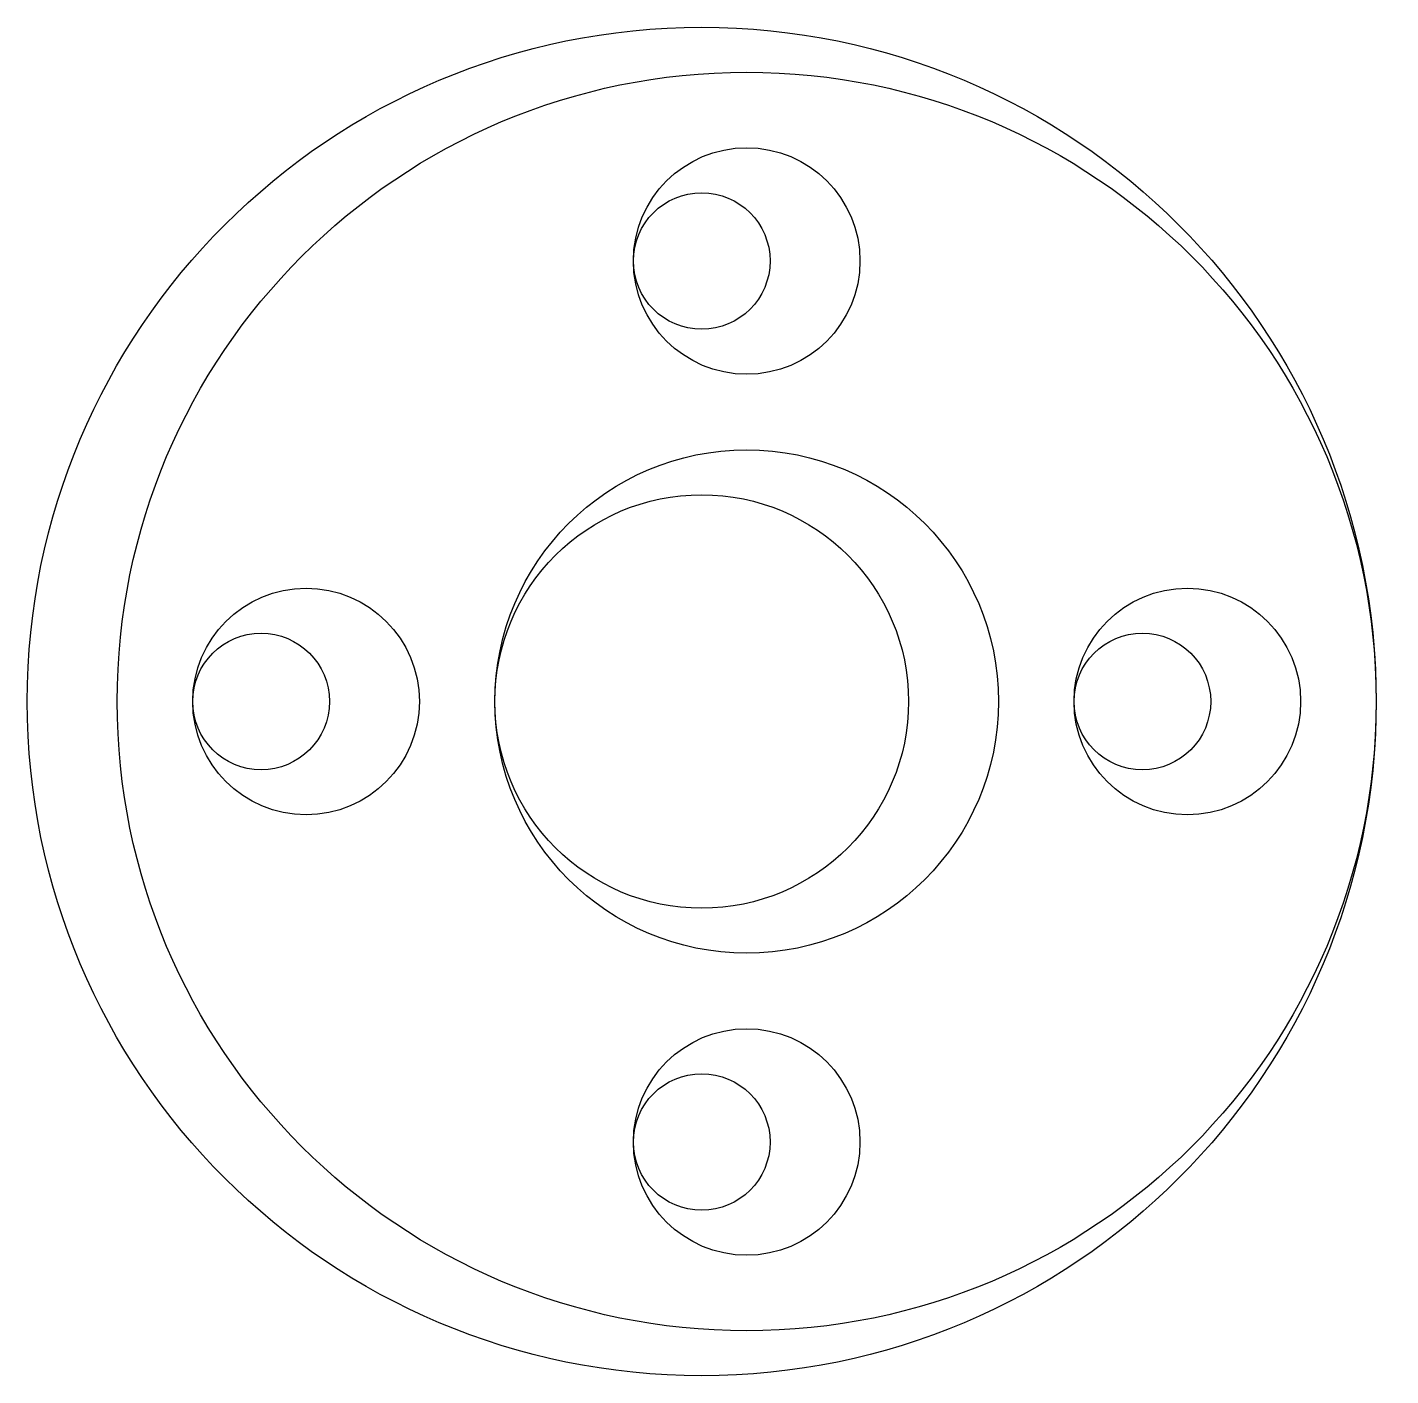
# Model space of a CAD drawing. Header units: metres. Extents: x 5 to 41.4, y 36 to 72.
import ezdxf

# ---------------------------------------------------------------- set-up
doc = ezdxf.new("R2010")
doc.units = ezdxf.units.M

msp = doc.modelspace()

# ---------------------------------------------------------------- linework, layer by layer
at = {"color": 0}
msp.add_circle((23, 54), 18, dxfattribs=at)
at = {"color": 4}
for centre, radius in [((24.2, 54), 16.8), ((24.2, 65.76), 3.024), ((24.2, 54), 6.72), ((12.44, 54), 3.024), ((35.96, 54), 3.024), ((24.2, 42.24), 3.024)]:
    msp.add_circle(centre, radius, dxfattribs=at)
at = {"color": 5}
for centre in [(23, 65.76), (11.24, 54), (34.76, 54), (23, 42.24)]:
    msp.add_circle(centre, 1.824, dxfattribs=at)
msp.add_circle((23, 54), 5.52)

doc.saveas('drawing.dxf')
